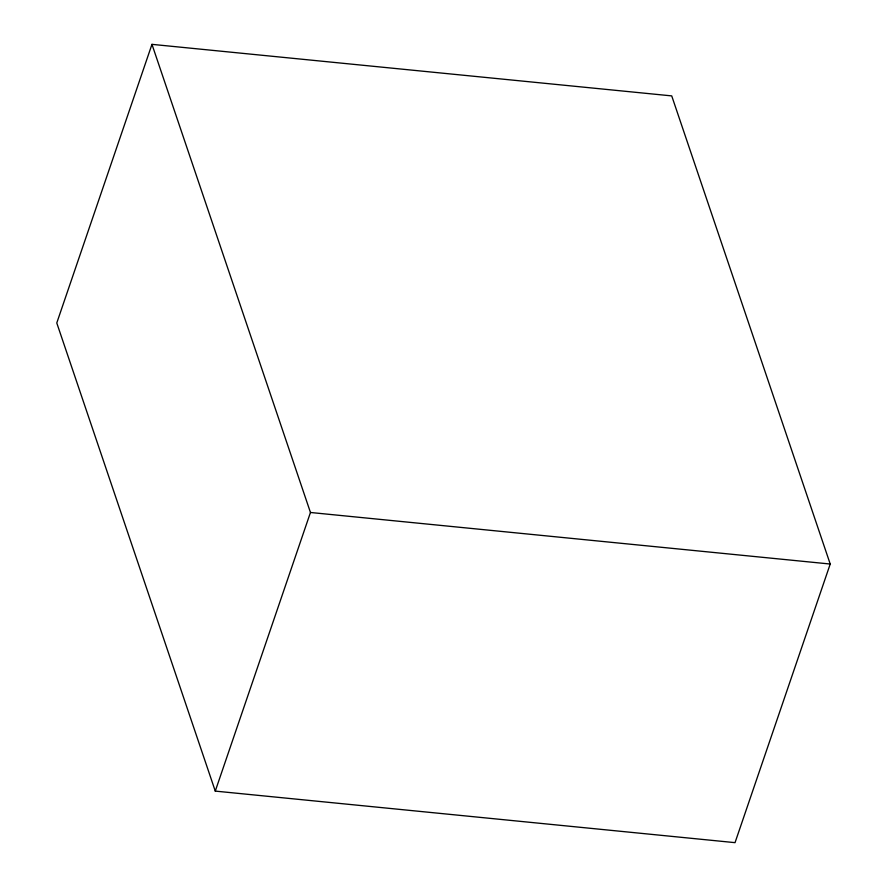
<?xml version="1.0" encoding="UTF-8"?>
<svg xmlns="http://www.w3.org/2000/svg" width="887" height="887" viewBox="0 0 887 887"><rect width="100%" height="100%" fill="white"/><g stroke="black" fill="none" stroke-linecap="round" stroke-linejoin="round"><path stroke-width="1.33" d="M151.965 44.35L56.779 322.968L215.275 791.104L735.035 842.65L830.221 564.032L671.725 95.896L151.965 44.35L310.461 512.486L215.275 791.104M310.461 512.486L830.221 564.032"/></g></svg>
